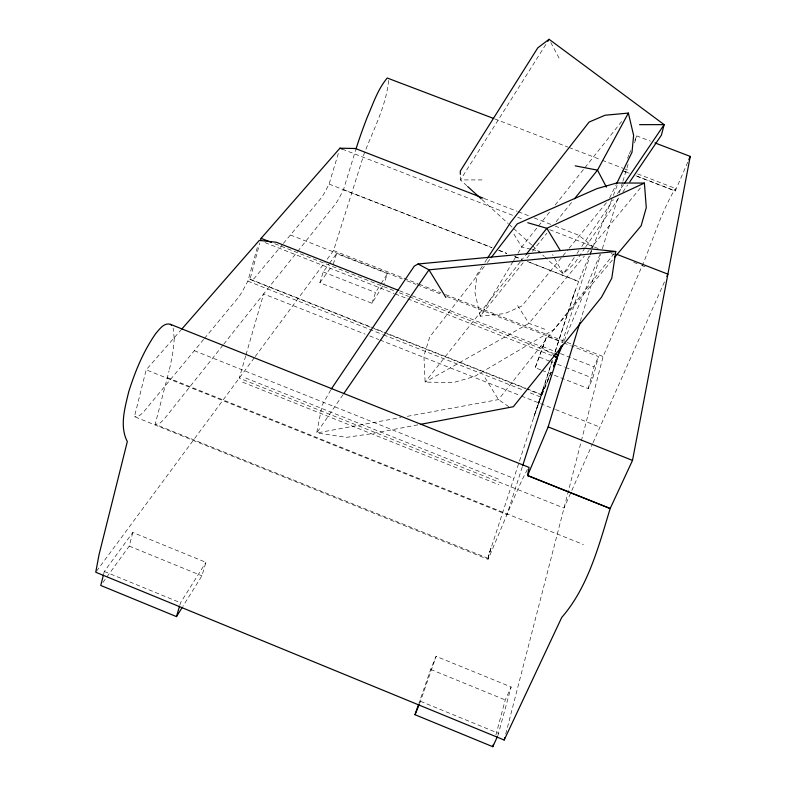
<?xml version="1.0" encoding="UTF-8"?>
<svg xmlns="http://www.w3.org/2000/svg" width="786" height="786" viewBox="0 0 786 786"><rect width="100%" height="100%" fill="white"/><g stroke="black" fill="none" stroke-linecap="round" stroke-linejoin="round"><path stroke-width="0.59" stroke-dasharray="3.93 2.95" d="M174.197 338.216L173.146 328.106M542.792 389.551L541.78 392.892A45.48 1.523 -68.5 0 0 541.416 394.464L551.104 372.142M488.027 558.64L488.253 557.402A54.981 2.211 -68.8 0 1 490.798 548.746M527.406 469.478L523.211 477.633A128.914 5.679 -69 0 0 509.918 507.569L488.145 559.386L134.445 416.668L146.186 369.813L180.937 330.051M103.713 573.8L104.302 571.461L132.814 532.456L205.942 562.324L201.923 575.833L182.843 606.419M505.712 734.104L603.098 356.53L644.333 260.746C654.04 236.439 661.91 210.845 675.4 188.434L675.262 191.018L635.933 175.877M488.244 558.404L155.176 424.312L169.069 370.864M102.878 582.505L129.238 546.103L132.814 532.456M497.852 735.686L511.155 686.993L436.112 656.349L430.679 669.426L418.909 703.382M554.405 375.276L588.252 388.638L592.772 378.164L598.48 356.579L571.491 345.958M495.897 735.008L505.251 699.933L511.155 686.993M588.252 388.638L594.059 366.826L598.48 356.579M204.439 338.471L238.806 296.951A46.502 8.99 -68.2 0 0 242.697 290.771L247.855 281.152L258.014 245.036M370.235 327.153L249.977 279.433L259.793 242.992M245.684 355.911L239.258 378.135L564.014 508.061L592.565 443.766M246.018 354.741L263.605 293.925L296.911 252.335M179.856 605.073L180.525 602.764L205.942 562.324M491.024 548.117A54.421 2.191 -68.8 0 0 489.609 552.607L489.246 553.855A55.61 2.24 -68.8 0 0 488.479 556.763L488.145 559.386M283.363 243.434L320.118 199.33A39.084 6.376 -69.1 0 0 325.04 191.853L329.088 184.081L338.511 152.828M580.264 321.386L600.602 254.566M602.381 248.7L617.953 197.532M619.368 192.884L622.561 182.411M622.915 181.252L628.22 163.802M634.587 142.875L636.709 135.899L650.376 141.136M297.648 251.402L334.669 205.018A39.123 5.944 -69.1 0 0 339.483 197.483L343.472 189.681L356.078 148.731M382.644 286.114L371.945 303.268L319.873 282.714L323.213 271.927L328.853 264.214M364.645 152.12L333.569 250.587L326.308 260.392M333.293 264.175L336.595 253.613L387.419 273.597L383.902 284.1M522.268 466.963L506.99 514.604L146.186 369.813M562.216 342.431L589.972 255.902M590.345 254.733L592.968 246.549L578.712 235.23L552.509 225.061M489.599 552.666L552.381 360.214M573.701 294.976L554.7 353.081L572.65 298.09A39.133 1.15 -68.4 0 1 573.682 295.035L574.104 293.836A39.998 1.179 -68.4 0 1 575.578 289.739M552.106 361.118L538.636 403.405M371.945 303.268L375.521 292.539L380.532 284.561M533.655 417.533L535.462 412.247A47.258 1.651 -68.6 0 1 537.339 406.971M534.667 414.497L534.726 414.32A47.091 1.641 -68.6 0 1 537.162 407.462L538.037 405.045M419.636 703.558L436.112 656.349M540.856 369.931L535.217 367.71L546.751 336.231L562.491 342.421M535.217 367.71L546.751 336.231M537.86 405.537L539.53 400.988M538.587 403.542L540.326 398.856M540.139 399.347L541.141 396.675M617.128 185.496L613.385 195.37M611.999 198.946L607.598 210.226A78.178 2.152 -68.4 0 1 595.051 241.528L578.624 281.486L527.347 261.473M627.533 158.281L628.908 154.93M629.37 153.81L630.745 150.45M634.882 140.37L636.709 135.899M551.192 372.21L538.508 402.805L541.495 394.916L526.649 389.041M564.338 340.485L600.032 254.369M551.232 372.387L540.965 397.156L528.418 392.194M675.262 191.018L687.829 161.985M365.942 149.212C375.01 126.399 386.791 103.575 388.775 78.855M593.057 442.656L664.907 280.848M609.622 197.944L616.018 184.897M330.749 389.974L322.113 405.212L316.66 432.978L346.508 437.34L369.921 433.951L418.132 424.794M512.914 261.718L480.236 316.237L505.005 313.526L521.894 305.97L562.128 256.825M513.543 260.667L517.316 254.379M517.945 253.328L521.717 247.04L537.712 226.948M381.161 283.569L387.419 273.597M545.828 44.468L460.439 179.915L466.746 185.683M482.221 266.375L476.945 274.55L474.97 292.539L480.236 316.237L523.162 262.76M484.864 262.288L486.839 259.223M574.222 257.582L563.238 273.823L545.209 257.346M576.973 253.524L579.027 250.479M581.778 246.421L613.355 199.732M617.472 193.641L623.652 184.514M585.049 247.855L574.733 263.084L563.238 273.823L552.538 254.605M585.737 246.843L620.125 196.087M622.876 192.03L627.69 184.926M343.001 394.71L316.66 432.978L400.948 417.504M319.873 282.714L331.879 266.13M329.56 263.251L336.595 253.613M96.482 571.245L254.487 357.532M255.214 356.549L325.581 261.374M484.353 266.405L429.736 336.968L423.919 355.999L425.118 382.124L453.719 382.458L474.479 376.514L554.071 329.491L612.893 259.439M487.34 262.534L490.336 258.673M520.204 261.944L425.118 382.124L528.988 323.341L584.352 256.059M520.971 260.991L525.529 255.214M614.23 253.416L498.481 399.593L405.763 416.619M538.479 225.985L549.905 211.64M555.24 204.94L584.185 168.577M584.951 167.624L623.033 119.786M222.969 345.152L165.797 417.061A54.205 11.24 -67.1 0 1 158.792 423.772L155.176 424.312M223.735 344.199L263.605 293.925L365.126 334.129M526.993 257.985L529.292 255.126M532.358 251.304L546.918 233.157M556.124 221.701L572.218 201.648M562.904 255.882L568.317 249.26M569.093 248.317L608.561 200.116M587.466 252.267L589.028 250.37M589.814 249.417L642.054 185.928M203.662 339.414L145.557 409.604A54.175 12.055 -67 0 1 138.277 416.207L134.445 416.668M282.577 244.377L254.3 278.293A44.733 8.332 -68.5 0 1 251.795 279.836L250.361 279.718M482.064 179.925L460.439 179.915L460.36 174.364M530.874 249.231L521.717 247.04L512.885 232.401M532.014 249.496L540.021 251.412M544.826 329.255L528.988 323.341L517.591 305.626M494.62 118.853L567.846 147.031M568.995 147.473L601.025 159.804M602.174 160.246L622.767 168.175M623.917 168.617L629.635 170.817M637.643 173.893L675.4 188.434M624.732 171.466L629.232 173.195M635.972 175.789L675.302 190.929M622.453 170.69L629.193 173.284M484.156 198.504L517.198 211.336M518.338 211.778L529.725 216.209M534.284 217.977L551.369 224.609M342.195 149.085L513.179 215.531M517.689 217.25L522.297 219.078M549.63 229.669L598.657 248.72M611.105 253.564L614.505 254.88M633.742 262.357L637.141 263.674M641.661 265.432L645.06 266.759M343.472 189.681L491.889 247.61M498.737 250.282L506.724 253.397M514.722 256.521L521.57 259.193M527.278 261.424L578.643 281.476L575.558 289.749A39.506 1.159 -68.4 0 0 572.63 298.1M329.088 184.081L492.026 247.678M498.864 250.351L506.842 253.465M514.82 256.58L521.658 259.242M333.569 250.587L418.083 283.805M419.223 284.247L440.917 292.785M445.485 294.573L603.098 356.53M290.407 234.985L402.334 278.981M406.902 280.779L416.04 284.375M417.179 284.817L441.172 294.249M446.88 296.489L558.807 340.495M563.621 342.863L570.361 345.516M542.546 346.547L555.987 351.843M560.467 353.602L594.059 366.826M399.553 290.781L539.884 346.027L552.46 354.486M274.815 243.748L393.609 290.525M399.317 292.775L408.455 296.371M409.594 296.823L553.521 353.494M265.039 242.628L394.041 293.443M395.191 293.885L406.608 298.385M407.747 298.837L551.595 355.498M323.213 271.927L375.521 292.539M539.51 357.178L553.108 362.533M557.647 364.321L564.446 367.003M565.576 367.445L592.772 378.164M541.986 370.383L549.886 373.497M249.634 279.01L525.814 388.294M526.954 388.746L541.79 394.611M374.804 328.961L382.802 332.124M387.36 333.932L525.51 388.589M247.855 281.152L382.428 334.414M383.568 334.865L523.859 390.387M369.685 335.936L378.813 339.552M379.952 340.004L520.263 395.574M521.403 396.026L554.435 409.113M555.574 409.565L599.944 427.142M194.319 350.703L513.789 478.379M245.674 378.027L500.515 479.951M242.638 382.183L498.884 484.726M167.33 377.575L583.438 544.541M129.238 546.103L201.923 575.833M430.679 669.426L505.251 699.933M104.302 571.461L180.525 602.764M420.569 701.328L498.864 733.485M508.768 406.647L498.481 399.593L485.031 377.752M482.083 199.683L508.237 223.578M509.132 224.403L512.737 227.694M513.641 228.52L531.68 244.996M532.584 245.812L544.305 256.521M550.79 42.513L559.298 58.567M174.217 338.176A126.949 28.758 -66.2 0 1 169.049 370.894M541.407 394.434A45.293 1.523 -68.5 0 1 541.986 392.096"/><path stroke-width="1.18" d="M331.319 388.962L414.251 266.169L418.083 263.988L585 248.268L615.752 251.491L611.793 278.205L601.526 297.196L513.337 406.726L420.539 424.342M610.152 508.581C598.745 546.054 587.997 587.329 561.754 617.393L504.18 740.019L95.754 572.237L98.997 554.818L127.322 441.585C119.325 426.317 124.994 407.492 128.708 391.841C135.104 371.464 143.337 351.371 155.589 333.775C159.165 329.658 164.019 322.221 170.474 324.343L529.047 467.395L527.573 475.609L610.152 508.581L632.514 460.39L690.246 156.414L654.935 142.885M103.418 574.959L100.746 585.452L176.486 616.607L182.214 607.431M504.18 740.019L504.799 737.651M418.516 704.511L414.988 714.7L492.783 746.7L493.402 744.362M260.451 240.673L261.109 238.345L339.916 148.2L355.419 148.505L483.017 198.062M176.486 616.607L179.522 606.222M527.573 475.609L548.156 426.906L579.911 322.565M522.641 465.803L557.303 357.738L553.432 355.134M554.376 364.301L561.086 345.938M553.54 366.541L562.462 345.015M553.57 366.748L557.303 357.738L555.024 356.844M414.988 714.7L419.174 704.678M688.801 159.755L690.246 156.414M666.892 276.387L667.884 274.147L617.069 254.409M492.783 746.7L497.341 736.787M616.548 183.806L632.003 152.278L633.614 135.339L628.368 113.086L605.073 115.228L589.097 122.056L510.595 222.428L487.497 258.201M628.368 113.086L597.507 170.14L574.517 198.789M547.783 41.363L549.09 39.3L664.15 124.63L661.39 135.182L629.753 181.88M624.33 183.492L664.15 124.63L639.558 124.66M343.698 393.707L428.969 269.844L615.752 251.491M491.083 257.71L517.267 223.872L596.918 188.65L616.784 182.971L644.392 183.089L646.279 207.661L641.13 225.808L614.465 257.562M526.296 254.261L546.83 228.304L644.392 183.089M181.743 329.128L259.331 240.378L276.328 242.265L398.414 290.329M549.09 39.3L537.791 47.838L460.321 171.043L460.36 174.364M575.205 165.856L597.507 170.14L606.419 187.127M527.75 222.713L546.83 228.304L560.29 250.518M493.48 118.411L387.252 78.011C377.732 89.26 373.095 103.88 367.249 117.242A77.431 11.033 -69.3 0 0 356.087 148.711M339.916 148.2L342.195 149.085M261.109 238.345L271.386 242.393M554.661 353.936L558.089 355.292M548.156 426.906L632.514 460.39M527.622 475.481L610.211 508.454M418.083 263.988L428.969 269.844L445.878 297.442M170.474 324.343L171.544 325.208M467.65 186.508L481.179 198.858"/></g></svg>
